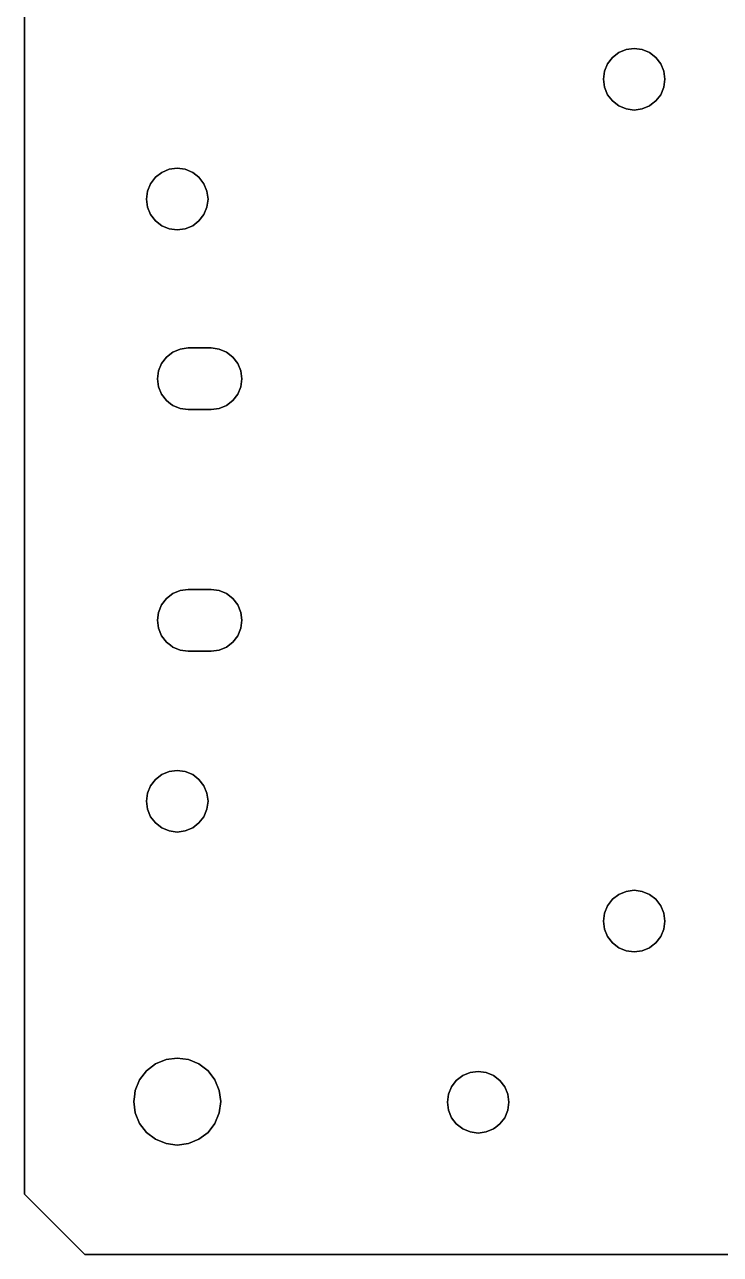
# Model space of a CAD drawing. Header units: metres. Extents: x 0 to 1120, y 0 to 254.
# Drawn here: x 62.5 to 120.2, y 0 to 101.8 of the extents above; entities that cross this region are included whole.
import ezdxf

# ---------------------------------------------------------------- set-up
doc = ezdxf.new("R2010")
doc.units = ezdxf.units.M

msp = doc.modelspace()

# ---------------------------------------------------------------- linework, layer by layer
at = {"layer": 'Component#13'}
for p, q in [((62.5, 5, 6), (62.5, 120, 6)), ((62.5, 120), (62.5, 5)), ((112.34, 99.76), (113, 99.85)), ((113, 99.85, 6), (112.34, 99.76, 6)), ((113, 99.85, 6), (113, 99.85)), ((113, 99.85), (113.66, 99.76)), ((113.66, 99.76, 6), (113, 99.85, 6)), ((110.79, 98.57), (111.2, 99.1)), ((111.2, 99.1, 6), (110.79, 98.57, 6)), ((111.2, 99.1), (111.73, 99.51)), ((111.73, 99.51, 6), (111.2, 99.1, 6)), ((111.2, 99.1, 6), (111.2, 99.1)), ((112.34, 99.76, 6), (111.73, 99.51, 6)), ((111.73, 99.51), (112.34, 99.76)), ((111.73, 99.51, 6), (111.73, 99.51)), ((112.34, 99.76), (112.34, 99.76, 6)), ((114.28, 99.51, 6), (113.66, 99.76, 6)), ((113.66, 99.76, 6), (113.66, 99.76)), ((113.66, 99.76), (114.28, 99.51)), ((114.28, 99.51, 6), (114.28, 99.51)), ((114.8, 99.1, 6), (114.28, 99.51, 6)), ((114.28, 99.51), (114.8, 99.1)), ((114.8, 99.1, 6), (114.8, 99.1)), ((115.21, 98.57, 6), (114.8, 99.1, 6)), ((114.8, 99.1), (115.21, 98.57)), ((110.45, 97.3), (110.54, 97.96)), ((110.54, 97.96, 6), (110.45, 97.3, 6)), ((110.54, 97.96), (110.79, 98.57)), ((110.79, 98.57, 6), (110.54, 97.96, 6)), ((110.54, 97.96, 6), (110.54, 97.96)), ((110.79, 98.57, 6), (110.79, 98.57)), ((115.21, 98.57), (115.46, 97.96)), ((115.21, 98.57, 6), (115.21, 98.57)), ((115.46, 97.96, 6), (115.21, 98.57, 6)), ((115.46, 97.96, 6), (115.46, 97.96)), ((115.55, 97.3, 6), (115.46, 97.96, 6)), ((115.46, 97.96), (115.55, 97.3)), ((110.45, 97.3, 6), (110.45, 97.3)), ((110.54, 96.64), (110.45, 97.3)), ((110.45, 97.3, 6), (110.54, 96.64, 6)), ((115.55, 97.3), (115.46, 96.64)), ((115.46, 96.64, 6), (115.55, 97.3, 6)), ((115.55, 97.3, 6), (115.55, 97.3)), ((110.54, 96.64, 6), (110.54, 96.64)), ((110.79, 96.02), (110.54, 96.64)), ((110.54, 96.64, 6), (110.79, 96.02, 6)), ((110.79, 96.02, 6), (110.79, 96.02)), ((111.2, 95.5), (110.79, 96.02)), ((110.79, 96.02, 6), (111.2, 95.5, 6)), ((114.8, 95.5, 6), (115.21, 96.02, 6)), ((115.21, 96.02), (114.8, 95.5)), ((115.46, 96.64), (115.21, 96.02)), ((115.21, 96.02, 6), (115.46, 96.64, 6)), ((115.21, 96.02, 6), (115.21, 96.02)), ((115.46, 96.64, 6), (115.46, 96.64)), ((111.73, 95.09), (111.2, 95.5)), ((111.2, 95.5, 6), (111.2, 95.5)), ((111.2, 95.5, 6), (111.73, 95.09, 6)), ((111.73, 95.09, 6), (112.34, 94.84, 6)), ((111.73, 95.09, 6), (111.73, 95.09)), ((112.34, 94.84), (111.73, 95.09)), ((112.34, 94.84, 6), (112.34, 94.84)), ((113, 94.75), (112.34, 94.84)), ((112.34, 94.84, 6), (113, 94.75, 6)), ((113, 94.75, 6), (113.66, 94.84, 6)), ((113.66, 94.84), (113, 94.75)), ((113, 94.75, 6), (113, 94.75)), ((113.66, 94.84, 6), (114.28, 95.09, 6)), ((114.28, 95.09), (113.66, 94.84)), ((113.66, 94.84, 6), (113.66, 94.84)), ((114.45, 95.23), (114.28, 95.09)), ((114.28, 95.09, 6), (114.45, 95.23, 6)), ((114.28, 95.09, 6), (114.28, 95.09)), ((114.45, 95.23, 6), (114.8, 95.5, 6)), ((114.8, 95.5), (114.45, 95.23)), ((114.45, 95.23, 6), (114.45, 95.23)), ((114.8, 95.5, 6), (114.8, 95.5)), ((73.88, 89.59), (74.49, 89.84)), ((74.49, 89.84, 6), (73.88, 89.59, 6)), ((75.15, 89.93, 6), (74.49, 89.84, 6)), ((74.49, 89.84), (75.15, 89.93)), ((74.49, 89.84, 6), (74.49, 89.84)), ((75.81, 89.84, 6), (75.15, 89.93, 6)), ((75.15, 89.93, 6), (75.15, 89.93)), ((75.15, 89.93), (75.81, 89.84)), ((76.43, 89.59, 6), (75.81, 89.84, 6)), ((75.81, 89.84), (76.43, 89.59)), ((75.81, 89.84), (75.81, 89.84, 6)), ((72.69, 88.04), (72.94, 88.65)), ((72.94, 88.65, 6), (72.69, 88.04, 6)), ((73.35, 89.18, 6), (72.94, 88.65, 6)), ((72.94, 88.65), (73.35, 89.18)), ((72.94, 88.65, 6), (72.94, 88.65)), ((73.88, 89.59, 6), (73.35, 89.18, 6)), ((73.35, 89.18), (73.88, 89.59)), ((73.35, 89.18, 6), (73.35, 89.18)), ((73.88, 89.59, 6), (73.88, 89.59)), ((76.43, 89.59), (76.95, 89.18)), ((76.43, 89.59, 6), (76.43, 89.59)), ((76.95, 89.18, 6), (76.43, 89.59, 6)), ((77.36, 88.65, 6), (76.95, 89.18, 6)), ((76.95, 89.18, 6), (76.95, 89.18)), ((76.95, 89.18), (77.36, 88.65)), ((77.36, 88.65, 6), (77.36, 88.65)), ((77.61, 88.04, 6), (77.36, 88.65, 6)), ((77.36, 88.65), (77.61, 88.04)), ((72.69, 88.04, 6), (72.6, 87.38, 6)), ((72.6, 87.38), (72.69, 88.04)), ((72.69, 88.04, 6), (72.69, 88.04)), ((77.61, 88.04, 6), (77.61, 88.04)), ((77.61, 88.04), (77.7, 87.38)), ((77.7, 87.38, 6), (77.61, 88.04, 6)), ((72.6, 87.38, 6), (72.6, 87.38)), ((72.6, 87.38, 6), (72.69, 86.72, 6)), ((72.69, 86.72), (72.6, 87.38)), ((72.69, 86.72, 6), (72.94, 86.1, 6)), ((72.94, 86.1), (72.69, 86.72)), ((72.69, 86.72, 6), (72.69, 86.72)), ((77.61, 86.72), (77.36, 86.1)), ((77.36, 86.1, 6), (77.61, 86.72, 6)), ((77.61, 86.72, 6), (77.7, 87.38, 6)), ((77.7, 87.38), (77.61, 86.72)), ((77.61, 86.72, 6), (77.61, 86.72)), ((77.7, 87.38, 6), (77.7, 87.38)), ((73.35, 85.58), (72.94, 86.1)), ((72.94, 86.1, 6), (72.94, 86.1)), ((72.94, 86.1, 6), (73.35, 85.58, 6)), ((73.35, 85.58, 6), (73.88, 85.17, 6)), ((73.35, 85.58, 6), (73.35, 85.58)), ((73.88, 85.17), (73.35, 85.58)), ((76.95, 85.58), (76.6, 85.31)), ((76.6, 85.31, 6), (76.95, 85.58, 6)), ((76.95, 85.58, 6), (77.36, 86.1, 6)), ((77.36, 86.1), (76.95, 85.58)), ((76.95, 85.58, 6), (76.95, 85.58)), ((77.36, 86.1, 6), (77.36, 86.1)), ((73.88, 85.17, 6), (74.49, 84.92, 6)), ((73.88, 85.17, 6), (73.88, 85.17)), ((74.49, 84.92), (73.88, 85.17)), ((75.15, 84.83), (74.49, 84.92)), ((74.49, 84.92, 6), (74.49, 84.92)), ((74.49, 84.92, 6), (75.15, 84.83, 6)), ((75.15, 84.83, 6), (75.81, 84.92, 6)), ((75.81, 84.92), (75.15, 84.83)), ((75.15, 84.83, 6), (75.15, 84.83)), ((75.81, 84.92, 6), (76.43, 85.17, 6)), ((76.43, 85.17), (75.81, 84.92)), ((75.81, 84.92, 6), (75.81, 84.92)), ((76.43, 85.17, 6), (76.6, 85.31, 6)), ((76.6, 85.31), (76.43, 85.17)), ((76.43, 85.17, 6), (76.43, 85.17)), ((76.6, 85.31, 6), (76.6, 85.31)), ((74.25, 74.3), (74.78, 74.71)), ((74.78, 74.71, 6), (74.25, 74.3, 6)), ((75.39, 74.96, 6), (74.78, 74.71, 6)), ((74.78, 74.71), (75.39, 74.96)), ((74.78, 74.71, 6), (74.78, 74.71)), ((75.39, 74.96), (76.05, 75.05)), ((76.05, 75.05, 6), (75.39, 74.96, 6)), ((75.39, 74.96, 6), (75.39, 74.96)), ((76.05, 75.05), (77.95, 75.05)), ((76.05, 75.05, 6), (76.05, 75.05)), ((77.95, 75.05, 6), (76.05, 75.05, 6)), ((77.95, 75.05), (78.61, 74.96)), ((78.61, 74.96, 6), (77.95, 75.05, 6)), ((77.95, 75.05, 6), (77.95, 75.05)), ((78.61, 74.96), (79.23, 74.71)), ((79.23, 74.71, 6), (78.61, 74.96, 6)), ((78.61, 74.96, 6), (78.61, 74.96)), ((79.23, 74.71, 6), (79.23, 74.71)), ((79.75, 74.3, 6), (79.23, 74.71, 6)), ((79.23, 74.71), (79.75, 74.3)), ((73.84, 73.77, 6), (73.59, 73.16, 6)), ((73.59, 73.16), (73.84, 73.77)), ((73.84, 73.77), (74.25, 74.3)), ((74.25, 74.3, 6), (73.84, 73.77, 6)), ((73.84, 73.77, 6), (73.84, 73.77)), ((74.25, 74.3, 6), (74.25, 74.3)), ((79.75, 74.3, 6), (79.75, 74.3)), ((80.16, 73.77, 6), (79.75, 74.3, 6)), ((79.75, 74.3), (80.16, 73.77)), ((80.16, 73.77, 6), (80.16, 73.77)), ((80.41, 73.16, 6), (80.16, 73.77, 6)), ((80.16, 73.77), (80.41, 73.16)), ((73.5, 72.5), (73.59, 73.16)), ((73.59, 73.16, 6), (73.5, 72.5, 6)), ((73.5, 72.5, 6), (73.5, 72.5)), ((73.5, 72.5, 6), (73.59, 71.84, 6)), ((73.59, 71.84), (73.5, 72.5)), ((73.59, 73.16, 6), (73.59, 73.16)), ((80.5, 72.5, 6), (80.41, 73.16, 6)), ((80.41, 73.16, 6), (80.41, 73.16)), ((80.41, 73.16), (80.5, 72.5)), ((80.5, 72.5), (80.41, 71.84)), ((80.41, 71.84, 6), (80.5, 72.5, 6)), ((80.5, 72.5), (80.5, 72.5, 6)), ((73.84, 71.22), (73.59, 71.84)), ((73.59, 71.84, 6), (73.59, 71.84)), ((73.59, 71.84, 6), (73.84, 71.22, 6)), ((80.16, 71.22, 6), (80.41, 71.84, 6)), ((80.41, 71.84), (80.16, 71.22)), ((80.41, 71.84, 6), (80.41, 71.84)), ((73.84, 71.22, 6), (74.25, 70.7, 6)), ((73.84, 71.22, 6), (73.84, 71.22)), ((74.25, 70.7), (73.84, 71.22)), ((74.25, 70.7, 6), (74.25, 70.7)), ((74.6, 70.43), (74.25, 70.7)), ((74.25, 70.7, 6), (74.6, 70.43, 6)), ((74.6, 70.43, 6), (74.78, 70.29, 6)), ((74.78, 70.29), (74.6, 70.43)), ((74.6, 70.43, 6), (74.6, 70.43)), ((75.39, 70.04), (74.78, 70.29)), ((74.78, 70.29, 6), (75.39, 70.04, 6)), ((74.78, 70.29, 6), (74.78, 70.29)), ((78.61, 70.04, 6), (79.23, 70.29, 6)), ((79.23, 70.29), (78.61, 70.04)), ((79.23, 70.29, 6), (79.75, 70.7, 6)), ((79.75, 70.7), (79.23, 70.29)), ((79.23, 70.29, 6), (79.23, 70.29)), ((80.16, 71.22), (79.75, 70.7)), ((79.75, 70.7, 6), (80.16, 71.22, 6)), ((79.75, 70.7, 6), (79.75, 70.7)), ((80.16, 71.22, 6), (80.16, 71.22)), ((75.39, 70.04, 6), (75.39, 70.04)), ((76.05, 69.95), (75.39, 70.04)), ((75.39, 70.04, 6), (76.05, 69.95, 6)), ((76.05, 69.95, 6), (76.05, 69.95)), ((76.05, 69.95, 6), (77.95, 69.95, 6)), ((77.95, 69.95), (76.05, 69.95)), ((78.61, 70.04), (77.95, 69.95)), ((77.95, 69.95, 6), (78.61, 70.04, 6)), ((77.95, 69.95, 6), (77.95, 69.95)), ((78.61, 70.04, 6), (78.61, 70.04)), ((75.39, 54.96), (76.05, 55.05)), ((76.05, 55.05, 6), (75.39, 54.96, 6)), ((76.05, 55.05, 6), (76.05, 55.05)), ((76.05, 55.05), (77.95, 55.05)), ((77.95, 55.05, 6), (76.05, 55.05, 6)), ((77.95, 55.05, 6), (77.95, 55.05)), ((78.61, 54.96, 6), (77.95, 55.05, 6)), ((77.95, 55.05), (78.61, 54.96)), ((73.84, 53.77), (74.25, 54.3)), ((74.25, 54.3, 6), (73.84, 53.77, 6)), ((74.78, 54.71, 6), (74.25, 54.3, 6)), ((74.25, 54.3), (74.78, 54.71)), ((74.25, 54.3, 6), (74.25, 54.3)), ((74.78, 54.71), (75.39, 54.96)), ((75.39, 54.96, 6), (74.78, 54.71, 6)), ((74.78, 54.71, 6), (74.78, 54.71)), ((75.39, 54.96, 6), (75.39, 54.96)), ((78.61, 54.96, 6), (78.61, 54.96)), ((79.23, 54.71, 6), (78.61, 54.96, 6)), ((78.61, 54.96), (79.23, 54.71)), ((79.23, 54.71), (79.75, 54.3)), ((79.75, 54.3, 6), (79.23, 54.71, 6)), ((79.23, 54.71, 6), (79.23, 54.71)), ((80.16, 53.77, 6), (79.75, 54.3, 6)), ((79.75, 54.3, 6), (79.75, 54.3)), ((79.75, 54.3), (80.16, 53.77)), ((73.5, 52.5), (73.59, 53.16)), ((73.59, 53.16, 6), (73.5, 52.5, 6)), ((73.84, 53.77, 6), (73.59, 53.16, 6)), ((73.59, 53.16), (73.84, 53.77)), ((73.59, 53.16, 6), (73.59, 53.16)), ((73.84, 53.77, 6), (73.84, 53.77)), ((80.41, 53.16, 6), (80.16, 53.77, 6)), ((80.16, 53.77, 6), (80.16, 53.77)), ((80.16, 53.77), (80.41, 53.16)), ((80.41, 53.16), (80.5, 52.5)), ((80.41, 53.16, 6), (80.41, 53.16)), ((80.5, 52.5, 6), (80.41, 53.16, 6)), ((73.5, 52.5, 6), (73.59, 51.84, 6)), ((73.5, 52.5, 6), (73.5, 52.5)), ((73.59, 51.84), (73.5, 52.5)), ((80.5, 52.5), (80.41, 51.84)), ((80.41, 51.84, 6), (80.5, 52.5, 6)), ((80.5, 52.5), (80.5, 52.5, 6)), ((73.59, 51.84, 6), (73.84, 51.22, 6)), ((73.59, 51.84, 6), (73.59, 51.84)), ((73.84, 51.22), (73.59, 51.84)), ((73.84, 51.22, 6), (73.84, 51.22)), ((73.84, 51.22, 6), (74.25, 50.7, 6)), ((74.25, 50.7), (73.84, 51.22)), ((79.75, 50.7, 6), (80.16, 51.22, 6)), ((80.16, 51.22), (79.75, 50.7)), ((80.16, 51.22, 6), (80.41, 51.84, 6)), ((80.41, 51.84), (80.16, 51.22)), ((80.16, 51.22, 6), (80.16, 51.22)), ((80.41, 51.84, 6), (80.41, 51.84)), ((74.25, 50.7, 6), (74.25, 50.7)), ((74.25, 50.7, 6), (74.6, 50.43, 6)), ((74.6, 50.43), (74.25, 50.7)), ((74.6, 50.43, 6), (74.6, 50.43)), ((74.78, 50.29), (74.6, 50.43)), ((74.6, 50.43, 6), (74.78, 50.29, 6)), ((75.39, 50.04), (74.78, 50.29)), ((74.78, 50.29, 6), (75.39, 50.04, 6)), ((74.78, 50.29, 6), (74.78, 50.29)), ((75.39, 50.04, 6), (75.39, 50.04)), ((76.05, 49.95), (75.39, 50.04)), ((75.39, 50.04, 6), (76.05, 49.95, 6)), ((76.05, 49.95, 6), (76.05, 49.95)), ((77.95, 49.95), (76.05, 49.95)), ((76.05, 49.95, 6), (77.95, 49.95, 6)), ((77.95, 49.95, 6), (78.61, 50.04, 6)), ((78.61, 50.04), (77.95, 49.95)), ((77.95, 49.95, 6), (77.95, 49.95)), ((78.61, 50.04, 6), (79.23, 50.29, 6)), ((79.23, 50.29), (78.61, 50.04)), ((78.61, 50.04, 6), (78.61, 50.04)), ((79.75, 50.7), (79.23, 50.29)), ((79.23, 50.29, 6), (79.75, 50.7, 6)), ((79.23, 50.29, 6), (79.23, 50.29)), ((79.75, 50.7, 6), (79.75, 50.7)), ((73.35, 39.32), (73.88, 39.73)), ((73.88, 39.73, 6), (73.35, 39.32, 6)), ((73.88, 39.73), (74.49, 39.98)), ((74.49, 39.98, 6), (73.88, 39.73, 6)), ((73.88, 39.73, 6), (73.88, 39.73)), ((75.15, 40.07, 6), (74.49, 39.98, 6)), ((74.49, 39.98), (75.15, 40.07)), ((74.49, 39.98, 6), (74.49, 39.98)), ((75.15, 40.07, 6), (75.15, 40.07)), ((75.15, 40.07), (75.81, 39.98)), ((75.81, 39.98, 6), (75.15, 40.07, 6)), ((75.81, 39.98), (76.43, 39.73)), ((75.81, 39.98), (75.81, 39.98, 6)), ((76.43, 39.73, 6), (75.81, 39.98, 6)), ((76.43, 39.73), (76.95, 39.32)), ((76.95, 39.32, 6), (76.43, 39.73, 6)), ((76.43, 39.73, 6), (76.43, 39.73)), ((72.94, 38.79, 6), (72.69, 38.18, 6)), ((72.69, 38.18), (72.94, 38.79)), ((72.94, 38.79), (73.35, 39.32)), ((73.35, 39.32, 6), (72.94, 38.79, 6)), ((72.94, 38.79, 6), (72.94, 38.79)), ((73.35, 39.32, 6), (73.35, 39.32)), ((77.36, 38.79, 6), (76.95, 39.32, 6)), ((76.95, 39.32), (77.36, 38.79)), ((76.95, 39.32, 6), (76.95, 39.32)), ((77.36, 38.79, 6), (77.36, 38.79)), ((77.61, 38.18, 6), (77.36, 38.79, 6)), ((77.36, 38.79), (77.61, 38.18)), ((72.6, 37.52), (72.69, 38.18)), ((72.69, 38.18, 6), (72.6, 37.52, 6)), ((72.69, 38.18, 6), (72.69, 38.18)), ((77.61, 38.18, 6), (77.61, 38.18)), ((77.61, 38.18), (77.7, 37.52)), ((77.7, 37.52, 6), (77.61, 38.18, 6)), ((72.6, 37.52, 6), (72.69, 36.86, 6)), ((72.6, 37.52, 6), (72.6, 37.52)), ((72.69, 36.86), (72.6, 37.52)), ((72.94, 36.24), (72.69, 36.86)), ((72.69, 36.86, 6), (72.69, 36.86)), ((72.69, 36.86, 6), (72.94, 36.24, 6)), ((77.36, 36.24, 6), (77.61, 36.86, 6)), ((77.61, 36.86), (77.36, 36.24)), ((77.61, 36.86, 6), (77.7, 37.52, 6)), ((77.7, 37.52), (77.61, 36.86)), ((77.61, 36.86, 6), (77.61, 36.86)), ((77.7, 37.52, 6), (77.7, 37.52)), ((73.35, 35.72), (72.94, 36.24)), ((72.94, 36.24, 6), (72.94, 36.24)), ((72.94, 36.24, 6), (73.35, 35.72, 6)), ((73.88, 35.31), (73.35, 35.72)), ((73.35, 35.72, 6), (73.88, 35.31, 6)), ((73.35, 35.72, 6), (73.35, 35.72)), ((76.6, 35.45, 6), (76.95, 35.72, 6)), ((76.95, 35.72), (76.6, 35.45)), ((76.95, 35.72, 6), (77.36, 36.24, 6)), ((77.36, 36.24), (76.95, 35.72)), ((76.95, 35.72, 6), (76.95, 35.72)), ((77.36, 36.24, 6), (77.36, 36.24)), ((73.88, 35.31, 6), (73.88, 35.31)), ((74.49, 35.06), (73.88, 35.31)), ((73.88, 35.31, 6), (74.49, 35.06, 6)), ((74.49, 35.06, 6), (75.15, 34.97, 6)), ((74.49, 35.06, 6), (74.49, 35.06)), ((75.15, 34.97), (74.49, 35.06)), ((75.81, 35.06), (75.15, 34.97)), ((75.15, 34.97, 6), (75.81, 35.06, 6)), ((75.15, 34.97, 6), (75.15, 34.97)), ((75.81, 35.06, 6), (76.43, 35.31, 6)), ((76.43, 35.31), (75.81, 35.06)), ((75.81, 35.06, 6), (75.81, 35.06)), ((76.43, 35.31, 6), (76.6, 35.45, 6)), ((76.6, 35.45), (76.43, 35.31)), ((76.43, 35.31, 6), (76.43, 35.31)), ((76.6, 35.45, 6), (76.6, 35.45)), ((111.2, 29.4), (111.73, 29.81)), ((111.73, 29.81, 6), (111.2, 29.4, 6)), ((111.73, 29.81), (112.34, 30.06)), ((112.34, 30.06, 6), (111.73, 29.81, 6)), ((111.73, 29.81, 6), (111.73, 29.81)), ((113, 30.15, 6), (112.34, 30.06, 6)), ((112.34, 30.06), (113, 30.15)), ((112.34, 30.06, 6), (112.34, 30.06)), ((113.66, 30.06, 6), (113, 30.15, 6)), ((113, 30.15, 6), (113, 30.15)), ((113, 30.15), (113.66, 30.06)), ((114.28, 29.81, 6), (113.66, 30.06, 6)), ((113.66, 30.06), (114.28, 29.81)), ((113.66, 30.06, 6), (113.66, 30.06)), ((114.28, 29.81, 6), (114.28, 29.81)), ((114.28, 29.81), (114.8, 29.4)), ((114.8, 29.4, 6), (114.28, 29.81, 6)), ((110.54, 28.26), (110.79, 28.87)), ((110.79, 28.87, 6), (110.54, 28.26, 6)), ((111.2, 29.4, 6), (110.79, 28.87, 6)), ((110.79, 28.87), (111.2, 29.4)), ((110.79, 28.87, 6), (110.79, 28.87)), ((111.2, 29.4, 6), (111.2, 29.4)), ((114.8, 29.4, 6), (114.8, 29.4)), ((114.8, 29.4), (115.21, 28.87)), ((115.21, 28.87, 6), (114.8, 29.4, 6)), ((115.21, 28.87), (115.46, 28.26)), ((115.46, 28.26, 6), (115.21, 28.87, 6)), ((115.21, 28.87, 6), (115.21, 28.87)), ((110.54, 28.26, 6), (110.45, 27.6, 6)), ((110.45, 27.6), (110.54, 28.26)), ((110.54, 26.94), (110.45, 27.6)), ((110.45, 27.6, 6), (110.54, 26.94, 6)), ((110.45, 27.6, 6), (110.45, 27.6)), ((110.54, 28.26, 6), (110.54, 28.26)), ((115.55, 27.6, 6), (115.46, 28.26, 6)), ((115.46, 28.26, 6), (115.46, 28.26)), ((115.46, 28.26), (115.55, 27.6)), ((115.55, 27.6), (115.46, 26.94)), ((115.46, 26.94, 6), (115.55, 27.6, 6)), ((115.55, 27.6, 6), (115.55, 27.6)), ((110.79, 26.32), (110.54, 26.94)), ((110.54, 26.94, 6), (110.79, 26.32, 6)), ((110.54, 26.94, 6), (110.54, 26.94)), ((115.46, 26.94), (115.21, 26.32)), ((115.21, 26.32, 6), (115.46, 26.94, 6)), ((115.46, 26.94, 6), (115.46, 26.94)), ((110.79, 26.32, 6), (111.2, 25.8, 6)), ((110.79, 26.32, 6), (110.79, 26.32)), ((111.2, 25.8), (110.79, 26.32)), ((111.2, 25.8, 6), (111.73, 25.39, 6)), ((111.73, 25.39), (111.2, 25.8)), ((111.2, 25.8, 6), (111.2, 25.8)), ((114.45, 25.53), (114.28, 25.39)), ((114.28, 25.39, 6), (114.45, 25.53, 6)), ((114.8, 25.8), (114.45, 25.53)), ((114.45, 25.53, 6), (114.8, 25.8, 6)), ((114.45, 25.53, 6), (114.45, 25.53)), ((115.21, 26.32), (114.8, 25.8)), ((114.8, 25.8, 6), (115.21, 26.32, 6)), ((114.8, 25.8, 6), (114.8, 25.8)), ((115.21, 26.32, 6), (115.21, 26.32)), ((111.73, 25.39, 6), (112.34, 25.14, 6)), ((111.73, 25.39, 6), (111.73, 25.39)), ((112.34, 25.14), (111.73, 25.39)), ((112.34, 25.14, 6), (113, 25.05, 6)), ((112.34, 25.14, 6), (112.34, 25.14)), ((113, 25.05), (112.34, 25.14)), ((113.66, 25.14), (113, 25.05)), ((113, 25.05, 6), (113.66, 25.14, 6)), ((113, 25.05), (113, 25.05, 6)), ((114.28, 25.39), (113.66, 25.14)), ((113.66, 25.14, 6), (114.28, 25.39, 6)), ((113.66, 25.14, 6), (113.66, 25.14)), ((114.28, 25.39, 6), (114.28, 25.39)), ((73.35, 15.77, 6), (72.6, 15.19, 6)), ((72.6, 15.19), (73.35, 15.77)), ((74.22, 16.13, 6), (73.35, 15.77, 6)), ((73.35, 15.77), (74.22, 16.13)), ((73.35, 15.77, 6), (73.35, 15.77)), ((75.15, 16.25, 6), (74.22, 16.13, 6)), ((74.22, 16.13), (75.15, 16.25)), ((74.22, 16.13, 6), (74.22, 16.13)), ((75.15, 16.25), (75.15, 16.25, 6)), ((75.15, 16.25), (76.08, 16.13)), ((76.08, 16.13, 6), (75.15, 16.25, 6)), ((76.08, 16.13), (76.95, 15.77)), ((76.08, 16.13, 6), (76.08, 16.13)), ((76.95, 15.77, 6), (76.08, 16.13, 6)), ((77.7, 15.19, 6), (76.95, 15.77, 6)), ((76.95, 15.77, 6), (76.95, 15.77)), ((76.95, 15.77), (77.7, 15.19)), ((72.03, 14.45, 6), (71.67, 13.58, 6)), ((71.67, 13.58), (72.03, 14.45)), ((72.6, 15.19, 6), (72.03, 14.45, 6)), ((72.03, 14.45), (72.6, 15.19)), ((72.03, 14.45, 6), (72.03, 14.45)), ((72.6, 15.19, 6), (72.6, 15.19)), ((77.7, 15.19, 6), (77.7, 15.19)), ((77.7, 15.19), (78.27, 14.45)), ((78.27, 14.45, 6), (77.7, 15.19, 6)), ((78.27, 14.45, 6), (78.27, 14.45)), ((78.63, 13.58, 6), (78.27, 14.45, 6)), ((78.27, 14.45), (78.63, 13.58)), ((97.87, 13.87), (98.27, 14.4)), ((98.27, 14.4, 6), (97.87, 13.87, 6)), ((98.8, 14.81, 6), (98.27, 14.4, 6)), ((98.27, 14.4), (98.8, 14.81)), ((98.27, 14.4, 6), (98.27, 14.4)), ((98.8, 14.81), (99.42, 15.06)), ((99.42, 15.06, 6), (98.8, 14.81, 6)), ((98.8, 14.81, 6), (98.8, 14.81)), ((100.08, 15.15, 6), (99.42, 15.06, 6)), ((99.42, 15.06), (100.08, 15.15)), ((99.42, 15.06, 6), (99.42, 15.06)), ((100.74, 15.06, 6), (100.08, 15.15, 6)), ((100.08, 15.15), (100.74, 15.06)), ((100.08, 15.15, 6), (100.08, 15.15)), ((100.74, 15.06), (101.35, 14.81)), ((101.35, 14.81, 6), (100.74, 15.06, 6)), ((100.74, 15.06, 6), (100.74, 15.06)), ((101.88, 14.4, 6), (101.35, 14.81, 6)), ((101.35, 14.81), (101.88, 14.4)), ((101.35, 14.81, 6), (101.35, 14.81)), ((101.88, 14.4), (102.28, 13.87)), ((101.88, 14.4, 6), (101.88, 14.4)), ((102.28, 13.87, 6), (101.88, 14.4, 6)), ((71.67, 13.58, 6), (71.6, 13.06, 6)), ((71.6, 13.06), (71.67, 13.58)), ((71.67, 13.58, 6), (71.67, 13.58)), ((78.75, 12.65, 6), (78.63, 13.58, 6)), ((78.63, 13.58), (78.75, 12.65)), ((78.63, 13.58, 6), (78.63, 13.58)), ((97.61, 13.26, 6), (97.53, 12.6, 6)), ((97.53, 12.6), (97.61, 13.26)), ((97.87, 13.87, 6), (97.61, 13.26, 6)), ((97.61, 13.26), (97.87, 13.87)), ((97.61, 13.26, 6), (97.61, 13.26)), ((97.87, 13.87, 6), (97.87, 13.87)), ((102.54, 13.26, 6), (102.28, 13.87, 6)), ((102.28, 13.87), (102.54, 13.26)), ((102.28, 13.87, 6), (102.28, 13.87)), ((102.63, 12.6, 6), (102.54, 13.26, 6)), ((102.54, 13.26), (102.63, 12.6)), ((102.54, 13.26, 6), (102.54, 13.26)), ((71.55, 12.65), (71.6, 13.06)), ((71.6, 13.06, 6), (71.55, 12.65, 6)), ((71.55, 12.65, 6), (71.55, 12.65)), ((71.67, 11.72), (71.55, 12.65)), ((71.55, 12.65, 6), (71.67, 11.72, 6)), ((71.6, 13.06, 6), (71.6, 13.06)), ((78.63, 11.72, 6), (78.75, 12.65, 6)), ((78.75, 12.65), (78.63, 11.72)), ((78.75, 12.65, 6), (78.75, 12.65)), ((97.53, 12.6, 6), (97.53, 12.6)), ((97.61, 11.94), (97.53, 12.6)), ((97.53, 12.6, 6), (97.61, 11.94, 6)), ((102.54, 11.94, 6), (102.63, 12.6, 6)), ((102.63, 12.6), (102.54, 11.94)), ((102.63, 12.6), (102.63, 12.6, 6)), ((72.03, 10.85), (71.67, 11.72)), ((71.67, 11.72, 6), (71.67, 11.72)), ((71.67, 11.72, 6), (72.03, 10.85, 6)), ((78.63, 11.72), (78.27, 10.85)), ((78.27, 10.85, 6), (78.63, 11.72, 6)), ((78.63, 11.72, 6), (78.63, 11.72)), ((97.61, 11.94, 6), (97.87, 11.32, 6)), ((97.87, 11.32), (97.61, 11.94)), ((97.61, 11.94, 6), (97.61, 11.94)), ((98.27, 10.8), (97.87, 11.32)), ((97.87, 11.32, 6), (97.87, 11.32)), ((97.87, 11.32, 6), (98.27, 10.8, 6)), ((101.88, 10.8, 6), (102.28, 11.32, 6)), ((102.28, 11.32), (101.88, 10.8)), ((102.28, 11.32, 6), (102.54, 11.94, 6)), ((102.54, 11.94), (102.28, 11.32)), ((102.28, 11.32, 6), (102.28, 11.32)), ((102.54, 11.94, 6), (102.54, 11.94)), ((72.6, 10.1), (72.03, 10.85)), ((72.03, 10.85, 6), (72.03, 10.85)), ((72.03, 10.85, 6), (72.6, 10.1, 6)), ((78.27, 10.85), (77.7, 10.1)), ((77.7, 10.1, 6), (78.27, 10.85, 6)), ((78.27, 10.85, 6), (78.27, 10.85)), ((98.8, 10.39), (98.27, 10.8)), ((98.27, 10.8, 6), (98.27, 10.8)), ((98.27, 10.8, 6), (98.8, 10.39, 6)), ((98.8, 10.39, 6), (98.8, 10.39)), ((98.8, 10.39, 6), (99.42, 10.14, 6)), ((99.42, 10.14), (98.8, 10.39)), ((100.74, 10.14, 6), (101.35, 10.39, 6)), ((101.35, 10.39), (100.74, 10.14)), ((101.53, 10.53), (101.35, 10.39)), ((101.35, 10.39, 6), (101.53, 10.53, 6)), ((101.35, 10.39, 6), (101.35, 10.39)), ((101.88, 10.8), (101.53, 10.53)), ((101.53, 10.53, 6), (101.88, 10.8, 6)), ((101.53, 10.53, 6), (101.53, 10.53)), ((101.88, 10.8, 6), (101.88, 10.8)), ((73.35, 9.53), (72.6, 10.1)), ((72.6, 10.1, 6), (72.6, 10.1)), ((72.6, 10.1, 6), (73.35, 9.53, 6)), ((73.35, 9.53, 6), (74.22, 9.17, 6)), ((74.22, 9.17), (73.35, 9.53)), ((73.35, 9.53, 6), (73.35, 9.53)), ((74.22, 9.17, 6), (74.22, 9.17)), ((74.22, 9.17, 6), (75.15, 9.05, 6)), ((75.15, 9.05), (74.22, 9.17)), ((75.15, 9.05, 6), (76.08, 9.17, 6)), ((76.08, 9.17), (75.15, 9.05)), ((76.08, 9.17, 6), (76.95, 9.53, 6)), ((76.95, 9.53), (76.08, 9.17)), ((76.08, 9.17, 6), (76.08, 9.17)), ((76.95, 9.53, 6), (77.7, 10.1, 6)), ((77.7, 10.1), (76.95, 9.53)), ((76.95, 9.53, 6), (76.95, 9.53)), ((77.7, 10.1, 6), (77.7, 10.1)), ((99.42, 10.14, 6), (100.08, 10.05, 6)), ((100.08, 10.05), (99.42, 10.14)), ((99.42, 10.14, 6), (99.42, 10.14)), ((100.08, 10.05, 6), (100.74, 10.14, 6)), ((100.74, 10.14), (100.08, 10.05)), ((100.08, 10.05, 6), (100.08, 10.05)), ((100.74, 10.14, 6), (100.74, 10.14)), ((75.15, 9.05, 6), (75.15, 9.05)), ((62.5, 5), (67.5, 0)), ((62.5, 5, 6), (62.5, 5)), ((67.5, 0, 6), (62.5, 5, 6)), ((182.5, 0, 6), (67.5, 0, 6)), ((67.5, 0, 6), (67.5, 0)), ((67.5, 0), (182.5, 0))]:
    msp.add_line(p, q, dxfattribs=at)

doc.saveas('drawing.dxf')
